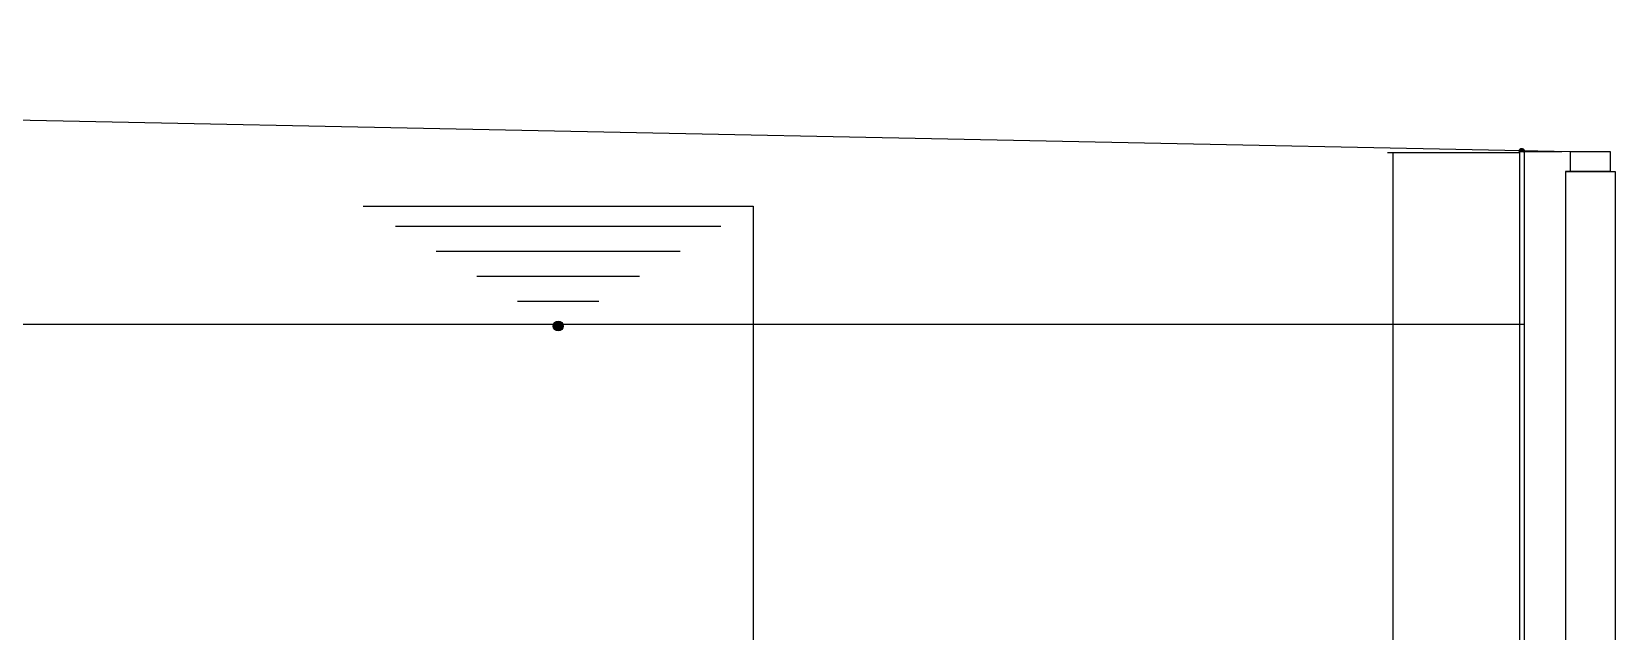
# Model space of a CAD drawing. Header units: centimetres. Extents: x 19229 to 47372, y 10219 to 25334.
# Drawn here: x 46469.9 to 46787.3, y 20804.5 to 20924.6 of the extents above; entities that cross this region are included whole.
import ezdxf

# ---------------------------------------------------------------- set-up
doc = ezdxf.new("R2010")
doc.units = ezdxf.units.CM
doc.layers.get('0').update_dxf_attribs({"linetype": 'CONTINUOUS'})

msp = doc.modelspace()

# ---------------------------------------------------------------- hatches: boundary and pattern name
at = {"ltscale": 20}
h = msp.add_hatch(color=7, dxfattribs=at)
h.dxf.hatch_style = 1
h.paths.add_polyline_path([(46767.95, 20900.61, 0.125851), (46768.02, 20900.34), (46768.02, 20900.61), (46769.06, 20900.61, 1)])
h = msp.add_hatch(color=7)
h.dxf.hatch_style = 1
h.paths.add_polyline_path([(46574.43, 20865.66, 1), (46576.42, 20865.66, 1)])

# ---------------------------------------------------------------- linework, layer by layer
at = {"color": 7, "ltscale": 20}
for p, q in [((45593.56, 20924.58), (46778.26, 20900.61)), ((46768.02, 20900.34), (46741.61, 20900.34)), ((46742.72, 20659.85), (46742.72, 20900.34)), ((46768.02, 20900.61), (46776.51, 20900.61)), ((46778.26, 20896.61), (46777.26, 20896.61)), ((46777.26, 20896.61), (46787.25, 20896.61)), ((46614.51, 20889.63), (46614.51, 20659.85))]:
    msp.add_line(p, q, dxfattribs=at)
at = {"color": 7}
for p, q in [((46768.02, 20900.61), (46768.02, 20661.34)), ((46769.02, 20900.61), (46769.02, 20644.86)), ((46777.26, 20896.61), (46777.26, 20644.86)), ((46777.26, 20896.61), (46777.26, 20895.61)), ((46787.25, 20896.61), (46787.25, 20644.86)), ((46536.34, 20889.63), (46614.51, 20889.63)), ((46542.85, 20885.64), (46608, 20885.64)), ((46551, 20880.64), (46599.86, 20880.64)), ((46559.14, 20875.65), (46591.71, 20875.65)), ((46567.28, 20870.65), (46583.57, 20870.65)), ((44409.36, 20866.04), (46769.02, 20866.04))]:
    msp.add_line(p, q, dxfattribs=at)
at = {"color": 7, "ltscale": 20}
msp.add_lwpolyline([(46786.25, 20896.61), (46778.26, 20896.61), (46778.26, 20900.61), (46786.25, 20900.61)], close=True, dxfattribs=at)
at = {"color": 7}
msp.add_circle((46575.43, 20865.66), 0.999, dxfattribs=at)
at = {"color": 7, "ltscale": 20}
msp.add_arc((46768.5, 20900.61), 0.555, 337.4529, 208.692, dxfattribs=at)

doc.saveas('drawing.dxf')
